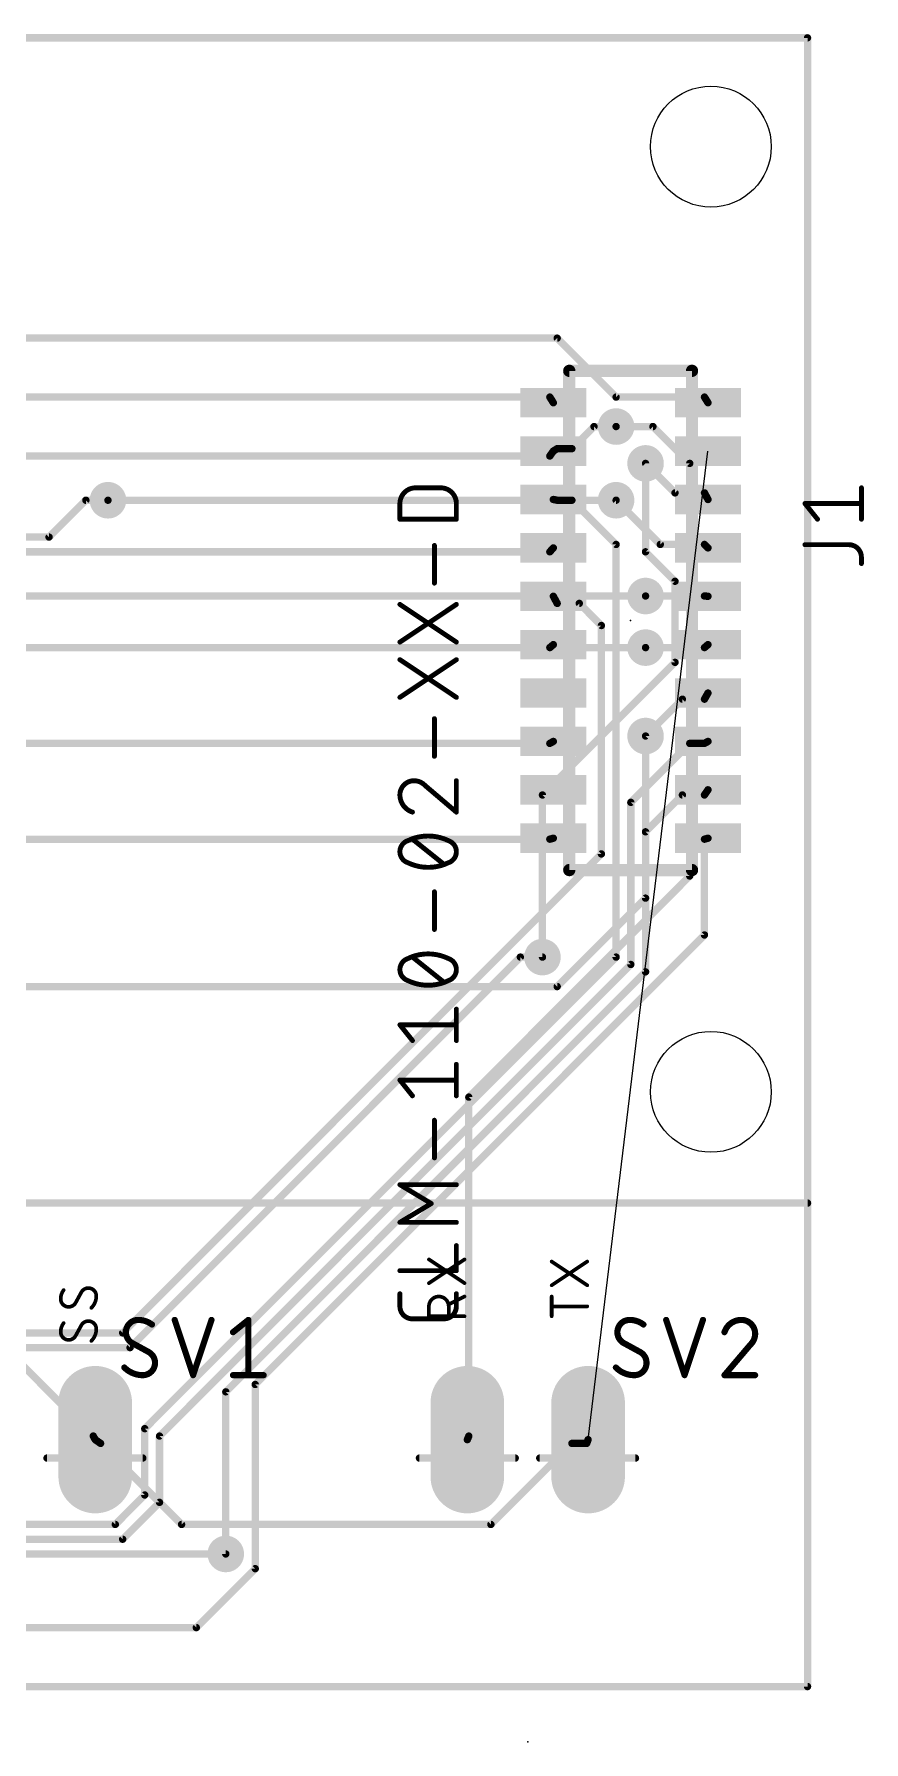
# Model space of a CAD drawing. Extents: x -0.1 to 48.9, y -1.1 to 34.2.
# Drawn here: x 31.7 to 48.87, y -1.14 to 34.18 of the extents above; entities that cross this region are included whole.
import ezdxf

# ---------------------------------------------------------------- set-up
doc = ezdxf.new("R2010")
doc.units = 0
for name, color, linetype in [('1', 22, 'CONTINUOUS'), ('16', 175, 'CONTINUOUS'), ('17', 82, 'CONTINUOUS'), ('18', 82, 'CONTINUOUS'), ('19', 53, 'CONTINUOUS'), ('20', 30, 'CONTINUOUS'), ('23', 7, 'CONTINUOUS'), ('25', 253, 'CONTINUOUS'), ('27', 253, 'CONTINUOUS'), ('51', 253, 'CONTINUOUS')]:
    doc.layers.add(name, color=color, linetype=linetype)

# ---------------------------------------------------------------- blocks, each defined once
blk = doc.blocks.new('RECT')
blk.add_solid([(-0.5, -0.5), (0.5, -0.5), (-0.5, 0.5), (0.5, 0.5)])
blk = doc.blocks.new('LONGP100')
at = {"const_width": 1}
blk.add_lwpolyline([(-0.5, 0), (0.5, 0)], dxfattribs=at)
at = {"const_width": 0.5}
for points in [[(-0.5, 0.25, 1), (-0.5, -0.25)], [(0.5, -0.25, 1), (0.5, 0.25)]]:
    blk.add_lwpolyline(points, format="xyb", dxfattribs=at)
blk = doc.blocks.new('ROUNDV')
at = {"const_width": 0.5}
blk.add_lwpolyline([(0, -0.25, 1), (0, 0.25, 1), (0, -0.25)], format="xyb", dxfattribs=at)

msp = doc.modelspace()

# ---------------------------------------------------------------- linework, layer by layer
at = {"layer": '1', "const_width": 0.1524}
for points in [[(5.6388, 27.8892), (42.5196, 27.8892)], [(42.5196, 27.8892), (43.7388, 26.67)], [(4.2672, 26.67), (42.3672, 26.67)], [(42.3672, 26.67), (42.4398, 26.5534)], [(43.7388, 26.67), (45.5676, 26.67)], [(45.5676, 26.67), (45.6402, 26.5534)], [(42.8244, 25.6032), (43.2816, 26.0604)], [(43.2816, 26.0604), (43.7388, 26.0604)], [(6.858, 25.4508), (42.3672, 25.4508)], [(42.3672, 25.4508), (42.4398, 25.5526)], [(42.5196, 25.6032), (42.4398, 25.5526)], [(42.5196, 25.6032), (42.8244, 25.6032)], [(44.3484, 25.2984), (44.958, 24.6888)], [(44.958, 24.6888), (45.5676, 24.6888)], [(45.5676, 24.6888), (45.6402, 24.5519)], [(32.004, 23.7744), (32.766, 24.5364)], [(32.766, 24.5364), (33.2232, 24.5364)], [(42.5196, 24.5364), (42.4398, 24.5519)], [(42.8244, 24.5364), (42.5196, 24.5364)], [(43.7388, 23.622), (42.8244, 24.5364)], [(43.7388, 24.5364), (44.6532, 23.622)], [(7.7724, 23.7744), (32.004, 23.7744)], [(43.7388, 15.0876), (43.7388, 23.622)], [(44.6532, 23.622), (45.5676, 23.622)], [(45.5676, 23.622), (45.6402, 23.5511)], [(7.9248, 23.4696), (42.3672, 23.4696)], [(42.3672, 23.4696), (42.4398, 23.5511)], [(42.5196, 22.4028), (42.4398, 22.5504)], [(44.3484, 22.5552), (45.5676, 22.5552)], [(45.5676, 22.5552), (45.6402, 22.5504)], [(42.9768, 22.4028), (42.5196, 22.4028)], [(43.434, 21.9456), (42.9768, 22.4028)], [(43.434, 17.2212), (43.434, 21.9456)], [(26.3652, 21.4884), (42.3672, 21.4884)], [(42.3672, 21.4884), (42.4398, 21.5496)], [(44.3484, 21.4884), (45.5676, 21.4884)], [(45.5676, 21.4884), (45.6402, 21.5496)], [(44.3484, 19.6596), (45.1104, 20.4216)], [(45.1104, 20.4216), (45.5676, 20.4216)], [(45.5676, 20.4216), (45.6402, 20.5489)], [(26.2128, 19.5072), (42.3672, 19.5072)], [(42.3672, 19.5072), (42.4398, 19.5481)], [(44.0436, 18.288), (45.2628, 19.5072)], [(45.2628, 19.5072), (45.5676, 19.5072)], [(45.5676, 19.5072), (45.6402, 19.5481)], [(44.3484, 17.6784), (45.1104, 18.4404)], [(45.1104, 18.4404), (45.5676, 18.4404)], [(45.5676, 18.4404), (45.6402, 18.5474)], [(44.0436, 14.9352), (44.0436, 18.288)], [(44.3484, 14.7828), (44.3484, 17.6784)], [(24.6888, 17.526), (42.3672, 17.526)], [(42.3672, 17.526), (42.4398, 17.5466)], [(45.5676, 17.526), (45.6402, 17.5466)], [(45.5676, 15.5448), (45.5676, 17.526)], [(33.528, 7.3152), (43.434, 17.2212)], [(36.2712, 6.2484), (45.5676, 15.5448)], [(33.6804, 7.0104), (41.7576, 15.0876)], [(33.9852, 5.334), (43.7388, 15.0876)], [(34.29, 5.1816), (44.0436, 14.9352)], [(35.6616, 6.096), (44.3484, 14.7828)], [(41.7576, 15.0876), (42.2148, 15.0876)], [(19.9644, 7.3152), (33.528, 7.3152)], [(29.8704, 7.0104), (33.6804, 7.0104)], [(35.6616, 2.7432), (35.6616, 6.096)], [(36.2712, 2.4384), (36.2712, 6.2484)], [(33.9852, 3.9624), (33.9852, 5.334)], [(34.29, 3.81), (34.29, 5.1816)], [(33.3756, 3.3528), (33.9852, 3.9624)], [(33.528, 3.048), (34.29, 3.81)], [(27.2796, 3.3528), (33.3756, 3.3528)], [(12.6492, 3.048), (33.528, 3.048)], [(35.052, 1.2192), (36.2712, 2.4384)], [(9.4488, 1.2192), (35.052, 1.2192)]]:
    msp.add_lwpolyline(points, dxfattribs=at)
at = {"layer": '1', "const_width": 0.0762}
for points in [[(42.5465, 27.9161, 1), (42.4927, 27.8623)], [(42.5196, 27.8511, 1), (42.5196, 27.9273)], [(42.3995, 26.6901, 1), (42.3349, 26.6499)], [(42.3672, 26.6319, 1), (42.3672, 26.7081)], [(42.4075, 26.5333, 1), (42.4721, 26.5735)], [(43.7388, 26.7081, 1), (43.7388, 26.6319)], [(43.7119, 26.6431, 1), (43.7657, 26.6969)], [(45.5999, 26.6901, 1), (45.5353, 26.6499)], [(45.5676, 26.6319, 1), (45.5676, 26.7081)], [(45.6079, 26.5333, 1), (45.6725, 26.5735)], [(43.2816, 26.0985, 1), (43.2816, 26.0223)], [(43.3085, 26.0335, 1), (43.2547, 26.0873)], [(43.7388, 26.0223, 1), (43.7388, 26.0985)], [(42.3362, 25.4729, 1), (42.3982, 25.4287)], [(42.3672, 25.4127, 1), (42.3672, 25.4889)], [(42.4194, 25.5848, 1), (42.4602, 25.5204)], [(42.4708, 25.5305, 1), (42.4088, 25.5747)], [(42.5196, 25.6413, 1), (42.5196, 25.5651)], [(42.54, 25.571, 1), (42.4992, 25.6354)], [(42.7975, 25.6301, 1), (42.8513, 25.5763)], [(42.8244, 25.5651, 1), (42.8244, 25.6413)], [(44.3753, 25.3253, 1), (44.3215, 25.2715)], [(44.958, 24.7269, 1), (44.958, 24.6507)], [(44.9311, 24.6619, 1), (44.9849, 24.7157)], [(45.6013, 24.7067, 1), (45.5339, 24.6709)], [(45.5676, 24.6507, 1), (45.5676, 24.7269)], [(32.766, 24.5745, 1), (32.766, 24.4983)], [(32.7929, 24.5095, 1), (32.7391, 24.5633)], [(33.2232, 24.4983, 1), (33.2232, 24.5745)], [(42.4471, 24.5893, 1), (42.4325, 24.5145)], [(42.5196, 24.5745, 1), (42.5196, 24.4983)], [(42.5123, 24.499, 1), (42.5269, 24.5738)], [(42.8513, 24.5633, 1), (42.7975, 24.5095)], [(42.8244, 24.4983, 1), (42.8244, 24.5745)], [(43.7657, 24.5633, 1), (43.7119, 24.5095)], [(45.6065, 24.534, 1), (45.6739, 24.5698)], [(31.9771, 23.8013, 1), (32.0309, 23.7475)], [(32.004, 23.7363, 1), (32.004, 23.8125)], [(43.7769, 23.622, 1), (43.7007, 23.622)], [(43.7119, 23.5951, 1), (43.7657, 23.6489)], [(44.6532, 23.6601, 1), (44.6532, 23.5839)], [(44.6263, 23.5951, 1), (44.6801, 23.6489)], [(45.5942, 23.6493, 1), (45.541, 23.5947)], [(45.5676, 23.5839, 1), (45.5676, 23.6601)], [(42.3388, 23.4949, 1), (42.3956, 23.4443)], [(42.3672, 23.4315, 1), (42.3672, 23.5077)], [(42.4682, 23.5258, 1), (42.4114, 23.5764)], [(45.6136, 23.5238, 1), (45.6668, 23.5784)], [(42.4733, 22.5685, 1), (42.4063, 22.5323)], [(44.3484, 22.5933, 1), (44.3484, 22.5171)], [(45.5701, 22.5932, 1), (45.5651, 22.5172)], [(45.5676, 22.5171, 1), (45.5676, 22.5933)], [(45.6377, 22.5124, 1), (45.6427, 22.5884)], [(42.5196, 22.4409, 1), (42.5196, 22.3647)], [(42.4861, 22.3847, 1), (42.5531, 22.4209)], [(43.0037, 22.4297, 1), (42.9499, 22.3759)], [(42.9768, 22.3647, 1), (42.9768, 22.4409)], [(43.4721, 21.9456, 1), (43.3959, 21.9456)], [(43.4071, 21.9187, 1), (43.4609, 21.9725)], [(42.3426, 21.5175, 1), (42.3918, 21.4593)], [(42.3672, 21.4503, 1), (42.3672, 21.5265)], [(42.4644, 21.5205, 1), (42.4152, 21.5787)], [(44.3484, 21.5265, 1), (44.3484, 21.4503)], [(45.543, 21.5175, 1), (45.5922, 21.4593)], [(45.5676, 21.4503, 1), (45.5676, 21.5265)], [(45.6648, 21.5205, 1), (45.6156, 21.5787)], [(45.1104, 20.4597, 1), (45.1104, 20.3835)], [(45.1373, 20.3947, 1), (45.0835, 20.4485)], [(45.5676, 20.3835, 1), (45.5676, 20.4597)], [(45.6733, 20.53, 1), (45.6071, 20.5678)], [(45.5345, 20.4405, 1), (45.6007, 20.4027)], [(42.3485, 19.5404, 1), (42.3859, 19.474)], [(42.3672, 19.4691, 1), (42.3672, 19.5453)], [(42.4585, 19.5149, 1), (42.4211, 19.5813)], [(44.3215, 19.6865, 1), (44.3753, 19.6327)], [(45.2628, 19.5453, 1), (45.2628, 19.4691)], [(45.2897, 19.4803, 1), (45.2359, 19.5341)], [(45.5489, 19.5404, 1), (45.5863, 19.474)], [(45.5676, 19.4691, 1), (45.5676, 19.5453)], [(45.6589, 19.5149, 1), (45.6215, 19.5813)], [(45.1104, 18.4785, 1), (45.1104, 18.4023)], [(45.1373, 18.4135, 1), (45.0835, 18.4673)], [(45.5361, 18.4618, 1), (45.5991, 18.419)], [(45.5676, 18.4023, 1), (45.5676, 18.4785)], [(45.6717, 18.526, 1), (45.6087, 18.5688)], [(44.0817, 18.288, 1), (44.0055, 18.288)], [(44.0167, 18.3149, 1), (44.0705, 18.2611)], [(44.3865, 17.6784, 1), (44.3103, 17.6784)], [(44.3215, 17.7053, 1), (44.3753, 17.6515)], [(42.3568, 17.5627, 1), (42.3776, 17.4893)], [(42.3672, 17.4879, 1), (42.3672, 17.5641)], [(42.4502, 17.5099, 1), (42.4294, 17.5833)], [(45.6057, 17.526, 1), (45.5295, 17.526)], [(45.5572, 17.5627, 1), (45.578, 17.4893)], [(45.6506, 17.5099, 1), (45.6298, 17.5833)], [(43.3959, 17.2212, 1), (43.4721, 17.2212)], [(43.4609, 17.1943, 1), (43.4071, 17.2481)], [(45.5295, 15.5448, 1), (45.6057, 15.5448)], [(45.5945, 15.5179, 1), (45.5407, 15.5717)], [(41.7576, 15.1257, 1), (41.7576, 15.0495)], [(41.7845, 15.0607, 1), (41.7307, 15.1145)], [(42.2148, 15.0495, 1), (42.2148, 15.1257)], [(43.7007, 15.0876, 1), (43.7769, 15.0876)], [(43.7657, 15.0607, 1), (43.7119, 15.1145)], [(44.0055, 14.9352, 1), (44.0817, 14.9352)], [(44.0705, 14.9083, 1), (44.0167, 14.9621)], [(44.3753, 14.7559, 1), (44.3215, 14.8097)], [(44.3103, 14.7828, 1), (44.3865, 14.7828)], [(33.5011, 7.3421, 1), (33.5549, 7.2883)], [(33.528, 7.2771, 1), (33.528, 7.3533)], [(33.6535, 7.0373, 1), (33.7073, 6.9835)], [(33.6804, 6.9723, 1), (33.6804, 7.0485)], [(35.6997, 6.096, 1), (35.6235, 6.096)], [(35.6347, 6.1229, 1), (35.6885, 6.0691)], [(36.3093, 6.2484, 1), (36.2331, 6.2484)], [(36.2443, 6.2753, 1), (36.2981, 6.2215)], [(34.0233, 5.334, 1), (33.9471, 5.334)], [(33.9583, 5.3609, 1), (34.0121, 5.3071)], [(34.3281, 5.1816, 1), (34.2519, 5.1816)], [(34.2631, 5.2085, 1), (34.3169, 5.1547)], [(33.9471, 3.9624, 1), (34.0233, 3.9624)], [(34.0121, 3.9355, 1), (33.9583, 3.9893)], [(34.3169, 3.7831, 1), (34.2631, 3.8369)], [(34.2519, 3.81, 1), (34.3281, 3.81)], [(33.3487, 3.3797, 1), (33.4025, 3.3259)], [(33.3756, 3.3147, 1), (33.3756, 3.3909)], [(33.5011, 3.0749, 1), (33.5549, 3.0211)], [(33.528, 3.0099, 1), (33.528, 3.0861)], [(35.6235, 2.7432, 1), (35.6997, 2.7432)], [(36.2331, 2.4384, 1), (36.3093, 2.4384)], [(36.2981, 2.4115, 1), (36.2443, 2.4653)], [(35.0251, 1.2461, 1), (35.0789, 1.1923)], [(35.052, 1.1811, 1), (35.052, 1.2573)]]:
    msp.add_lwpolyline(points, format="xyb", dxfattribs=at)
at = {"layer": '16', "const_width": 0.1524}
for points in [[(43.7388, 26.0604), (44.5008, 26.0604)], [(44.5008, 26.0604), (45.2628, 25.2984)], [(32.9184, 5.1816), (12.8016, 25.2984)], [(44.3484, 23.4696), (44.3484, 25.2984)], [(45.2628, 25.2984), (45.2628, 16.764)], [(33.2232, 24.5364), (43.7388, 24.5364)], [(44.958, 22.86), (44.3484, 23.4696)], [(16.002, 22.5552), (44.3484, 22.5552)], [(44.958, 21.1836), (44.958, 22.86)], [(27.2796, 21.4884), (44.3484, 21.4884)], [(42.2148, 18.4404), (44.958, 21.1836)], [(44.3484, 16.3068), (44.3484, 19.6596)], [(42.2148, 15.0876), (42.2148, 18.4404)], [(45.2628, 16.764), (40.6908, 12.192)], [(42.5196, 14.478), (44.3484, 16.3068)], [(24.6888, 14.478), (42.5196, 14.478)], [(40.6908, 12.192), (40.6908, 5.1816)], [(32.9184, 5.1816), (32.96, 5.107)], [(33.0708, 5.0292), (32.96, 5.107)], [(33.0708, 5.0292), (34.7472, 3.3528)], [(40.6908, 5.1816), (40.66, 5.107)], [(41.148, 3.3528), (42.8244, 5.0292)], [(42.8244, 5.0292), (43.1292, 5.0292)], [(43.1292, 5.0292), (43.16, 5.107)], [(34.7472, 3.3528), (41.148, 3.3528)], [(10.5156, 2.7432), (35.6616, 2.7432)]]:
    msp.add_lwpolyline(points, dxfattribs=at)
at = {"layer": '16', "const_width": 0.0762}
for points in [[(43.7388, 26.0985, 1), (43.7388, 26.0223)], [(44.5277, 26.0873, 1), (44.4739, 26.0335)], [(44.5008, 26.0223, 1), (44.5008, 26.0985)], [(44.3865, 25.2984, 1), (44.3103, 25.2984)], [(45.3009, 25.2984, 1), (45.2247, 25.2984)], [(45.2359, 25.2715, 1), (45.2897, 25.3253)], [(33.2232, 24.5745, 1), (33.2232, 24.4983)], [(43.7388, 24.4983, 1), (43.7388, 24.5745)], [(44.3103, 23.4696, 1), (44.3865, 23.4696)], [(44.3753, 23.4965, 1), (44.3215, 23.4427)], [(44.3484, 22.5171, 1), (44.3484, 22.5933)], [(44.9961, 22.86, 1), (44.9199, 22.86)], [(44.9311, 22.8331, 1), (44.9849, 22.8869)], [(44.3484, 21.4503, 1), (44.3484, 21.5265)], [(44.9199, 21.1836, 1), (44.9961, 21.1836)], [(44.9849, 21.1567, 1), (44.9311, 21.2105)], [(44.3865, 19.6596, 1), (44.3103, 19.6596)], [(42.2529, 18.4404, 1), (42.1767, 18.4404)], [(42.1879, 18.4673, 1), (42.2417, 18.4135)], [(45.2247, 16.764, 1), (45.3009, 16.764)], [(45.2897, 16.7371, 1), (45.2359, 16.7909)], [(44.3103, 16.3068, 1), (44.3865, 16.3068)], [(44.3753, 16.2799, 1), (44.3215, 16.3337)], [(42.1767, 15.0876, 1), (42.2529, 15.0876)], [(42.4927, 14.5049, 1), (42.5465, 14.4511)], [(42.5196, 14.4399, 1), (42.5196, 14.5161)], [(40.7289, 12.192, 1), (40.6527, 12.192)], [(40.6639, 12.2189, 1), (40.7177, 12.1651)], [(32.9517, 5.2002, 1), (32.8851, 5.163)], [(32.8915, 5.1547, 1), (32.9453, 5.2085)], [(32.9819, 5.1382, 1), (32.9381, 5.0758)], [(32.9267, 5.0884, 1), (32.9933, 5.1256)], [(33.0977, 5.0561, 1), (33.0439, 5.0023)], [(33.0489, 4.998, 1), (33.0927, 5.0604)], [(40.6248, 5.1215, 1), (40.6952, 5.0925)], [(40.6527, 5.1816, 1), (40.7289, 5.1816)], [(40.726, 5.1671, 1), (40.6556, 5.1961)], [(42.8244, 5.0673, 1), (42.8244, 4.9911)], [(42.8513, 5.0023, 1), (42.7975, 5.0561)], [(43.0938, 5.0432, 1), (43.1646, 5.0152)], [(43.1954, 5.093, 1), (43.1246, 5.121)], [(43.1292, 4.9911, 1), (43.1292, 5.0673)], [(34.7472, 3.3909, 1), (34.7472, 3.3147)], [(34.7203, 3.3259, 1), (34.7741, 3.3797)], [(41.1211, 3.3797, 1), (41.1749, 3.3259)], [(41.148, 3.3147, 1), (41.148, 3.3909)], [(35.6616, 2.7051, 1), (35.6616, 2.7813)]]:
    msp.add_lwpolyline(points, format="xyb", dxfattribs=at)
at = {"layer": '19'}
msp.add_line((43.16, 5.107), (45.6402, 25.5526), dxfattribs=at)
at = {"layer": '20', "const_width": 0.1524}
for points in [[(47.7, 34.1), (0, 34.1)], [(47.7, 0), (47.7, 34.1)], [(0, 0), (47.7, 0)]]:
    msp.add_lwpolyline(points, dxfattribs=at)
at = {"layer": '20', "const_width": 0.0762}
for points in [[(47.7381, 34.1, 1), (47.6619, 34.1)], [(47.7, 34.0619, 1), (47.7, 34.1381)], [(47.6619, 0, 1), (47.7381, 0)], [(47.7, -0.0381, 1), (47.7, 0.0381)]]:
    msp.add_lwpolyline(points, format="xyb", dxfattribs=at)
at = {"layer": '20'}
for centre in [(45.7, 31.85), (45.7, 12.3)]:
    msp.add_circle(centre, 1.25, dxfattribs=at)
at = {"layer": '23'}
for p in [(44.04, 22.05), (41.91, -1.143)]:
    msp.add_point(p, dxfattribs=at)
at = {"layer": '25'}
for points, const_width in [([(47.7, 34.1), (10, 34.1)], 0.1524), ([(48.8152, 24.1441), (48.8152, 24.7932)], 0.1016), ([(47.9064, 24.1441), (47.6468, 24.4686)], 0.1016), ([(47.6468, 24.4686), (48.8152, 24.4686)], 0.1016), ([(47.6468, 23.6167), (48.5556, 23.6167)], 0.1016), ([(48.8152, 23.3571), (48.8152, 23.2273)], 0.1016), ([(10, 10), (47.7, 10)], 0.1524), ([(40.6019, 8.3436), (39.8653, 8.8346)], 0.0762), ([(39.8653, 8.3436), (40.6019, 8.8346)], 0.0762), ([(43.1419, 8.2999), (42.4053, 8.791)], 0.0762), ([(42.4053, 8.2999), (43.1419, 8.791)], 0.0762), ([(32.675, 8.1602), (32.5522, 7.9352)], 0.0762), ([(39.8653, 7.6581), (39.8653, 7.8627)], 0.0762), ([(40.6019, 8.0673), (40.2745, 7.9036)], 0.0762), ([(40.2745, 7.8627), (40.2745, 7.6581)], 0.0762), ([(42.4053, 7.6581), (42.4053, 8.0673)], 0.0762), ([(43.1419, 7.8627), (42.4053, 7.8627)], 0.0762), ([(32.675, 7.4775), (32.5522, 7.2524)], 0.0762), ([(34.604, 7.5835), (34.985, 6.4405)], 0.127), ([(34.985, 6.4405), (35.366, 7.5835)], 0.127), ([(35.8105, 7.3295), (36.128, 7.5835)], 0.127), ([(36.128, 7.5835), (36.128, 6.4405)], 0.127), ([(40.6019, 7.6581), (39.8653, 7.6581)], 0.0762), ([(44.7748, 7.5835), (45.1558, 6.4405)], 0.127), ([(45.1558, 6.4405), (45.5368, 7.5835)], 0.127), ([(34.0706, 6.9168), (33.7214, 7.1073)], 0.127), ([(44.2414, 6.9168), (43.8922, 7.1073)], 0.127), ([(46.5211, 7.0755), (45.9813, 6.4405)], 0.127), ([(35.8105, 6.4405), (36.4455, 6.4405)], 0.127), ([(45.9813, 6.4405), (46.6163, 6.4405)], 0.127)]:
    msp.add_lwpolyline(points, dxfattribs=dict(at, const_width=const_width))
for points, const_width in [([(47.7, 34.0619, 1), (47.7, 34.1381)], 0.0762), ([(48.8406, 24.7932, 1), (48.7898, 24.7932)], 0.0508), ([(47.6666, 24.4845, 1), (47.627, 24.4528)], 0.0508), ([(47.6468, 24.494, 1), (47.6468, 24.4432)], 0.0508), ([(48.8152, 24.4432, 1), (48.8152, 24.494)], 0.0508), ([(47.8866, 24.1282, 1), (47.9263, 24.16)], 0.0508), ([(48.7898, 24.1441, 1), (48.8406, 24.1441)], 0.0508), ([(47.6468, 23.6422, 1), (47.6468, 23.5913)], 0.0508), ([(48.5556, 23.6422, 1), (48.5556, 23.5913)], 0.0508), ([(48.8152, 23.3571, 0.4142), (48.5556, 23.6167)], 0.1016), ([(48.5556, 23.5913, 1), (48.5556, 23.6422)], 0.0508), ([(48.8406, 23.3571, 1), (48.7898, 23.3571)], 0.0508), ([(48.7898, 23.3571, 1), (48.8406, 23.3571)], 0.0508), ([(48.7898, 23.2273, 1), (48.8406, 23.2273)], 0.0508), ([(47.7, 9.9619, 1), (47.7, 10.0381)], 0.0762), ([(39.8759, 8.8505, 1), (39.8547, 8.8188)], 0.0381), ([(40.6125, 8.8188, 1), (40.5913, 8.8505)], 0.0381), ([(42.4159, 8.8068, 1), (42.3947, 8.7751)], 0.0381), ([(43.1525, 8.7751, 1), (43.1313, 8.8068)], 0.0381), ([(32.3067, 8.2012, 0.1623), (32.2453, 8.017)], 0.0762), ([(32.3219, 8.1897, 1), (32.2914, 8.2126)], 0.0381), ([(32.8182, 8.2421, 0.2656), (32.675, 8.1602)], 0.0762), ([(32.6586, 8.1699, 1), (32.6914, 8.1506)], 0.0381), ([(32.6917, 8.1511, 1), (32.6583, 8.1694)], 0.0381), ([(32.9819, 8.0784, 0.4142), (32.8182, 8.2421)], 0.0762), ([(32.8182, 8.2611, 1), (32.8182, 8.223)], 0.0381), ([(32.8182, 8.223, 1), (32.8182, 8.2611)], 0.0381), ([(39.8547, 8.3594, 1), (39.8759, 8.3277)], 0.0381), ([(40.5913, 8.3277, 1), (40.6125, 8.3594)], 0.0381), ([(42.3947, 8.3158, 1), (42.4159, 8.2841)], 0.0381), ([(43.1313, 8.2841, 1), (43.1525, 8.3158)], 0.0381), ([(32.2453, 8.017, 0.4142), (32.409, 7.8533)], 0.0762), ([(32.2644, 8.017, 1), (32.2263, 8.017)], 0.0381), ([(32.2263, 8.017, 1), (32.2644, 8.017)], 0.0381), ([(32.409, 7.8533, 0.2656), (32.5522, 7.9352)], 0.0762), ([(32.409, 7.8724, 1), (32.409, 7.8343)], 0.0381), ([(32.409, 7.8343, 1), (32.409, 7.8724)], 0.0381), ([(32.5355, 7.9443, 1), (32.5689, 7.926)], 0.0381), ([(32.5686, 7.9255, 1), (32.5358, 7.9448)], 0.0381), ([(32.8796, 7.8329, 0.2), (32.9819, 8.0784)], 0.0762), ([(32.8662, 7.8464, 1), (32.893, 7.8193)], 0.0381), ([(33.001, 8.0784, 1), (32.9629, 8.0784)], 0.0381), ([(32.9629, 8.0784, 1), (33.001, 8.0784)], 0.0381), ([(40.2745, 7.8627, 1), (39.8653, 7.8627)], 0.0762), ([(39.8844, 7.8627, 1), (39.8463, 7.8627)], 0.0381), ([(39.8463, 7.8627, 1), (39.8844, 7.8627)], 0.0381), ([(40.266, 7.9207, 1), (40.283, 7.8866)], 0.0381), ([(40.2936, 7.8627, 1), (40.2555, 7.8627)], 0.0381), ([(40.2555, 7.8627, 1), (40.2936, 7.8627)], 0.0381), ([(40.6104, 8.0503, 1), (40.5934, 8.0844)], 0.0381), ([(42.4244, 8.0673, 1), (42.3863, 8.0673)], 0.0381), ([(42.4053, 7.8818, 1), (42.4053, 7.8437)], 0.0381), ([(43.1419, 7.8437, 1), (43.1419, 7.8818)], 0.0381), ([(32.3067, 7.5184, 0.1623), (32.2453, 7.3342)], 0.0762), ([(32.3219, 7.507, 1), (32.2914, 7.5298)], 0.0381), ([(32.8182, 7.5593, 0.2656), (32.675, 7.4775)], 0.0762), ([(32.6586, 7.4871, 1), (32.6914, 7.4678)], 0.0381), ([(32.6917, 7.4684, 1), (32.6583, 7.4866)], 0.0381), ([(32.8182, 7.5784, 1), (32.8182, 7.5403)], 0.0381), ([(32.9819, 7.3956, 0.4142), (32.8182, 7.5593)], 0.0762), ([(32.8182, 7.5403, 1), (32.8182, 7.5784)], 0.0381), ([(32.8796, 7.1501, 0.2), (32.9819, 7.3956)], 0.0762), ([(33.001, 7.3956, 1), (32.9629, 7.3956)], 0.0381), ([(33.8484, 7.5835, 0.4142), (33.5943, 7.3295)], 0.127), ([(33.8483, 7.6153, 1), (33.8484, 7.5518)], 0.0635), ([(34.1341, 7.4883, 0.1623), (33.8484, 7.5835)], 0.127), ([(33.8484, 7.5518, 1), (33.8484, 7.6153)], 0.0635), ([(34.115, 7.4629, 1), (34.1532, 7.5136)], 0.0635), ([(34.6341, 7.5935, 1), (34.5739, 7.5735)], 0.0635), ([(35.3961, 7.5735, 1), (35.3359, 7.5935)], 0.0635), ([(36.1598, 7.5835, 1), (36.0962, 7.5835)], 0.0635), ([(36.1478, 7.5587, 1), (36.1082, 7.6083)], 0.0635), ([(39.8653, 7.6772, 1), (39.8653, 7.6391)], 0.0381), ([(39.8463, 7.6581, 1), (39.8844, 7.6581)], 0.0381), ([(40.2555, 7.6581, 1), (40.2936, 7.6581)], 0.0381), ([(40.6019, 7.6391, 1), (40.6019, 7.6772)], 0.0381), ([(42.3863, 7.6581, 1), (42.4244, 7.6581)], 0.0381), ([(44.0192, 7.5835, 0.4142), (43.7652, 7.3295)], 0.127), ([(44.0191, 7.6153, 1), (44.0192, 7.5518)], 0.0635), ([(44.3049, 7.4883, 0.1623), (44.0192, 7.5835)], 0.127), ([(44.0192, 7.5518, 1), (44.0192, 7.6153)], 0.0635), ([(44.2858, 7.4629, 1), (44.324, 7.5136)], 0.0635), ([(44.8049, 7.5935, 1), (44.7447, 7.5735)], 0.0635), ([(45.5669, 7.5735, 1), (45.5067, 7.5935)], 0.0635), ([(46.3306, 7.5835, 0.3252), (45.9813, 7.3295)], 0.127), ([(46.3306, 7.6153, 1), (46.3306, 7.5518)], 0.0635), ([(46.6163, 7.2978, 0.4142), (46.3306, 7.5835)], 0.127), ([(46.3305, 7.5518, 1), (46.3306, 7.6153)], 0.0635), ([(32.2453, 7.3342, 0.4142), (32.409, 7.1706)], 0.0762), ([(32.2263, 7.3343, 1), (32.2644, 7.3342)], 0.0381), ([(32.2644, 7.3342, 1), (32.2263, 7.3342)], 0.0381), ([(32.409, 7.1706, 0.2656), (32.5522, 7.2524)], 0.0762), ([(32.409, 7.1896, 1), (32.409, 7.1515)], 0.0381), ([(32.409, 7.1515, 1), (32.409, 7.1896)], 0.0381), ([(32.5355, 7.2615, 1), (32.5689, 7.2433)], 0.0381), ([(32.5686, 7.2427, 1), (32.5358, 7.2621)], 0.0381), ([(32.8662, 7.1636, 1), (32.893, 7.1366)], 0.0381), ([(32.9629, 7.3956, 1), (33.001, 7.3956)], 0.0381), ([(33.5943, 7.3295, 0.2656), (33.7214, 7.1073)], 0.127), ([(33.6261, 7.3295, 1), (33.5626, 7.3295)], 0.0635), ([(33.5626, 7.3295, 1), (33.6261, 7.3295)], 0.0635), ([(33.7366, 7.1351, 1), (33.7061, 7.0794)], 0.0635), ([(33.7052, 7.0799, 1), (33.7375, 7.1346)], 0.0635), ([(35.7907, 7.3543, 1), (35.8303, 7.3047)], 0.0635), ([(43.7652, 7.3295, 0.2656), (43.8922, 7.1073)], 0.127), ([(43.7969, 7.3295, 1), (43.7334, 7.3295)], 0.0635), ([(43.7334, 7.3295, 1), (43.7969, 7.3295)], 0.0635), ([(43.9074, 7.1351, 1), (43.8769, 7.0794)], 0.0635), ([(43.876, 7.0799, 1), (43.9083, 7.1346)], 0.0635), ([(45.9511, 7.3393, 1), (46.0115, 7.3197)], 0.0635), ([(46.5211, 7.0755, 0.2053), (46.6163, 7.2978)], 0.127), ([(46.4992, 7.0985, 1), (46.5429, 7.0525)], 0.0635), ([(46.5452, 7.0549, 1), (46.4969, 7.0961)], 0.0635), ([(46.648, 7.2978, 1), (46.5846, 7.2977)], 0.0635), ([(46.5846, 7.2978, 1), (46.6481, 7.2978)], 0.0635), ([(33.9436, 6.4405, 0.4142), (34.1976, 6.6945)], 0.127), ([(34.1976, 6.6945, 0.2656), (34.0706, 6.9168)], 0.127), ([(34.0867, 6.9441, 1), (34.0545, 6.8894)], 0.0635), ([(34.0554, 6.8889, 1), (34.0858, 6.9446)], 0.0635), ([(34.2294, 6.6945, 1), (34.1658, 6.6945)], 0.0635), ([(34.1658, 6.6945, 1), (34.2294, 6.6945)], 0.0635), ([(44.1144, 6.4405, 0.4142), (44.3684, 6.6945)], 0.127), ([(44.3684, 6.6945, 0.2656), (44.2414, 6.9168)], 0.127), ([(44.2575, 6.9441, 1), (44.2253, 6.8894)], 0.0635), ([(44.2262, 6.8889, 1), (44.2566, 6.9446)], 0.0635), ([(44.4002, 6.6945, 1), (44.3366, 6.6945)], 0.0635), ([(44.3366, 6.6945, 1), (44.4002, 6.6945)], 0.0635), ([(33.5626, 6.5993, 0.2), (33.9436, 6.4405)], 0.127), ([(33.5851, 6.6216, 1), (33.5401, 6.5769)], 0.0635), ([(33.9436, 6.4722, 1), (33.9436, 6.4088)], 0.0635), ([(33.9436, 6.4088, 1), (33.9436, 6.4722)], 0.0635), ([(34.9549, 6.4505, 1), (35.0151, 6.4305)], 0.0635), ([(34.9549, 6.4305, 1), (35.0151, 6.4505)], 0.0635), ([(35.8105, 6.4722, 1), (35.8105, 6.4088)], 0.0635), ([(36.0962, 6.4405, 1), (36.1598, 6.4405)], 0.0635), ([(36.4455, 6.4088, 1), (36.4455, 6.4722)], 0.0635), ([(43.7334, 6.5993, 0.2), (44.1144, 6.4405)], 0.127), ([(43.7559, 6.6216, 1), (43.7109, 6.5769)], 0.0635), ([(44.1144, 6.4722, 1), (44.1144, 6.4088)], 0.0635), ([(44.1144, 6.4088, 1), (44.1144, 6.4722)], 0.0635), ([(45.1257, 6.4505, 1), (45.1859, 6.4305)], 0.0635), ([(45.1257, 6.4305, 1), (45.1859, 6.4505)], 0.0635), ([(45.9813, 6.4722, 1), (45.9813, 6.4088)], 0.0635), ([(45.9571, 6.4611, 1), (46.0055, 6.4199)], 0.0635), ([(46.6163, 6.4088, 1), (46.6163, 6.4722)], 0.0635)]:
    msp.add_lwpolyline(points, format="xyb", dxfattribs=dict(at, const_width=const_width))
at = {"layer": '27'}
for points, const_width in [([(39.5894, 24.7932, 0.4142), (39.2648, 24.4686)], 0.1016), ([(39.5894, 24.8186, 1), (39.5894, 24.7678)], 0.0508), ([(39.5894, 24.7678, 1), (39.5894, 24.8186)], 0.0508), ([(40.4332, 24.4686, 0.4142), (40.1086, 24.7932)], 0.1016), ([(40.1086, 24.8186, 1), (40.1086, 24.7678)], 0.0508), ([(40.1086, 24.7678, 1), (40.1086, 24.8186)], 0.0508), ([(39.2902, 24.4686, 1), (39.2394, 24.4686)], 0.0508), ([(39.2394, 24.4686, 1), (39.2902, 24.4686)], 0.0508), ([(40.4586, 24.4686, 1), (40.4078, 24.4686)], 0.0508), ([(40.4078, 24.4686, 1), (40.4586, 24.4686)], 0.0508), ([(39.2648, 24.1695, 1), (39.2648, 24.1187)], 0.0508), ([(39.2394, 24.1441, 1), (39.2902, 24.1441)], 0.0508), ([(40.4078, 24.1441, 1), (40.4586, 24.1441)], 0.0508), ([(40.4332, 24.1187, 1), (40.4332, 24.1695)], 0.0508), ([(40.0042, 23.6008, 1), (39.9534, 23.6008)], 0.0508), ([(39.9534, 22.8219, 1), (40.0042, 22.8219)], 0.0508), ([(39.2789, 22.4027, 1), (39.2507, 22.3605)], 0.0508), ([(40.4473, 22.3605, 1), (40.4191, 22.4027)], 0.0508), ([(39.2507, 21.6238, 1), (39.2789, 21.5815)], 0.0508), ([(40.4191, 21.5815, 1), (40.4473, 21.6238)], 0.0508), ([(39.2789, 21.2597, 1), (39.2507, 21.2175)], 0.0508), ([(40.4473, 21.2175, 1), (40.4191, 21.2597)], 0.0508), ([(39.2507, 20.4808, 1), (39.2789, 20.4385)], 0.0508), ([(40.4191, 20.4385, 1), (40.4473, 20.4808)], 0.0508), ([(40.0042, 20.0194, 1), (39.9534, 20.0194)], 0.0508), ([(39.9534, 19.2405, 1), (40.0042, 19.2405)], 0.0508), ([(39.5569, 18.7353, 0.4142), (39.2648, 18.4432)], 0.1016), ([(39.7841, 18.6379, 0.2053), (39.5569, 18.7353)], 0.1016), ([(39.5569, 18.7607, 1), (39.5569, 18.7099)], 0.0508), ([(39.5569, 18.7099, 1), (39.5569, 18.7607)], 0.0508), ([(40.4586, 18.7353, 1), (40.4078, 18.7353)], 0.0508), ([(39.2648, 18.4432, 0.3252), (39.5244, 18.0862)], 0.1016), ([(39.2902, 18.4432, 1), (39.2394, 18.4432)], 0.0508), ([(39.2394, 18.4432, 1), (39.2902, 18.4432)], 0.0508), ([(39.8005, 18.6573, 1), (39.7676, 18.6186)], 0.0508), ([(39.7657, 18.6204, 1), (39.8025, 18.6555)], 0.0508), ([(39.5166, 18.062, 1), (39.5323, 18.1104)], 0.0508), ([(40.4078, 18.0862, 1), (40.4586, 18.0862)], 0.0508), ([(40.4167, 18.0668, 1), (40.4497, 18.1055)], 0.0508), ([(39.4271, 17.4949, 0.3205), (39.2648, 17.2677)], 0.1016), ([(39.2902, 17.2677, 1), (39.2394, 17.2678)], 0.0508), ([(39.2648, 17.2677, 0.3205), (39.4271, 17.0406)], 0.1016), ([(39.4159, 17.5178, 1), (39.4382, 17.4721)], 0.0508), ([(39.849, 17.5923, 0.1139), (39.4271, 17.4949)], 0.1016), ([(39.4353, 17.4709, 1), (39.4188, 17.519)], 0.0508), ([(39.5403, 17.5472, 1), (39.5086, 17.5076)], 0.0508), ([(40.2709, 17.4949, 0.1139), (39.849, 17.5923)], 0.1016), ([(39.849, 17.6177, 1), (39.849, 17.5669)], 0.0508), ([(39.849, 17.5669, 1), (39.849, 17.6177)], 0.0508), ([(40.2792, 17.519, 1), (40.2627, 17.4709)], 0.0508), ([(40.4332, 17.2677, 0.3205), (40.2709, 17.4949)], 0.1016), ([(40.2709, 17.0406, 0.3205), (40.4332, 17.2677)], 0.1016), ([(40.2598, 17.4721, 1), (40.2821, 17.5178)], 0.0508), ([(40.4586, 17.2677, 1), (40.4078, 17.2678)], 0.0508), ([(39.2394, 17.2677, 1), (39.2902, 17.2678)], 0.0508), ([(39.4382, 17.0634, 1), (39.4159, 17.0177)], 0.0508), ([(39.4271, 17.0406, 0.1139), (39.849, 16.9432)], 0.1016), ([(39.4188, 17.0165, 1), (39.4353, 17.0646)], 0.0508), ([(39.849, 16.9432, 0.1139), (40.2709, 17.0406)], 0.1016), ([(39.849, 16.9686, 1), (39.849, 16.9178)], 0.0508), ([(39.849, 16.9178, 1), (39.849, 16.9686)], 0.0508), ([(40.1577, 16.9883, 1), (40.1894, 17.0279)], 0.0508), ([(40.2627, 17.0646, 1), (40.2792, 17.0165)], 0.0508), ([(40.2821, 17.0177, 1), (40.2598, 17.0634)], 0.0508), ([(40.4078, 17.2677, 1), (40.4586, 17.2678)], 0.0508), ([(40.0042, 16.438, 1), (39.9534, 16.438)], 0.0508), ([(39.9534, 15.6591, 1), (40.0042, 15.6591)], 0.0508), ([(39.849, 15.1539, 0.1139), (39.4271, 15.0565)], 0.1016), ([(40.2709, 15.0565, 0.1139), (39.849, 15.1539)], 0.1016), ([(39.849, 15.1793, 1), (39.849, 15.1285)], 0.0508), ([(39.849, 15.1285, 1), (39.849, 15.1793)], 0.0508), ([(39.4271, 15.0565, 0.3205), (39.2648, 14.8294)], 0.1016), ([(39.2648, 14.8294, 0.3205), (39.4271, 14.6022)], 0.1016), ([(39.2902, 14.8294, 1), (39.2394, 14.8294)], 0.0508), ([(39.2394, 14.8294, 1), (39.2902, 14.8294)], 0.0508), ([(39.4159, 15.0794, 1), (39.4382, 15.0337)], 0.0508), ([(39.4353, 15.0325, 1), (39.4188, 15.0806)], 0.0508), ([(39.5403, 15.1088, 1), (39.5086, 15.0692)], 0.0508), ([(40.2792, 15.0806, 1), (40.2627, 15.0325)], 0.0508), ([(40.4332, 14.8294, 0.3205), (40.2709, 15.0565)], 0.1016), ([(40.2709, 14.6022, 0.3205), (40.4332, 14.8294)], 0.1016), ([(40.2598, 15.0337, 1), (40.2821, 15.0794)], 0.0508), ([(40.4586, 14.8294, 1), (40.4078, 14.8294)], 0.0508), ([(40.4078, 14.8294, 1), (40.4586, 14.8294)], 0.0508), ([(39.4382, 14.625, 1), (39.4159, 14.5793)], 0.0508), ([(39.4271, 14.6022, 0.1139), (39.849, 14.5048)], 0.1016), ([(39.4188, 14.5781, 1), (39.4353, 14.6262)], 0.0508), ([(39.849, 14.5048, 0.1139), (40.2709, 14.6022)], 0.1016), ([(39.849, 14.5302, 1), (39.849, 14.4794)], 0.0508), ([(39.849, 14.4794, 1), (39.849, 14.5302)], 0.0508), ([(40.1577, 14.5499, 1), (40.1894, 14.5895)], 0.0508), ([(40.2627, 14.6262, 1), (40.2792, 14.5781)], 0.0508), ([(40.2821, 14.5793, 1), (40.2598, 14.625)], 0.0508), ([(40.4586, 14.0109, 1), (40.4078, 14.0109)], 0.0508), ([(39.2648, 13.7118, 1), (39.2648, 13.661)], 0.0508), ([(39.2846, 13.7022, 1), (39.245, 13.6705)], 0.0508), ([(40.4332, 13.661, 1), (40.4332, 13.7118)], 0.0508), ([(39.5046, 13.3459, 1), (39.5443, 13.3777)], 0.0508), ([(40.4078, 13.3618, 1), (40.4586, 13.3618)], 0.0508), ([(40.4586, 12.8679, 1), (40.4078, 12.8679)], 0.0508), ([(39.2648, 12.5688, 1), (39.2648, 12.518)], 0.0508), ([(39.2846, 12.5592, 1), (39.245, 12.5275)], 0.0508), ([(40.4332, 12.518, 1), (40.4332, 12.5688)], 0.0508), ([(39.5046, 12.2029, 1), (39.5443, 12.2347)], 0.0508), ([(40.4078, 12.2188, 1), (40.4586, 12.2188)], 0.0508), ([(40.0042, 11.7136, 1), (39.9534, 11.7136)], 0.0508), ([(39.9534, 10.9347, 1), (40.0042, 10.9347)], 0.0508), ([(39.2779, 10.4019, 1), (39.2517, 10.3583)], 0.0508), ([(39.2648, 10.4055, 1), (39.2648, 10.3547)], 0.0508), ([(40.4332, 10.3547, 1), (40.4332, 10.4055)], 0.0508), ([(39.927, 9.9689, 1), (39.9008, 10.0124)], 0.0508), ([(39.9008, 9.9689, 1), (39.927, 10.0124)], 0.0508), ([(39.2648, 9.6266, 1), (39.2648, 9.5758)], 0.0508), ([(39.2517, 9.623, 1), (39.2779, 9.5794)], 0.0508), ([(40.4332, 9.5758, 1), (40.4332, 9.6266)], 0.0508), ([(40.4586, 9.1209, 1), (40.4078, 9.1209)], 0.0508), ([(39.2648, 8.627, 1), (39.2648, 8.5762)], 0.0508), ([(40.4078, 8.6016, 1), (40.4586, 8.6016)], 0.0508), ([(40.4332, 8.5762, 1), (40.4332, 8.627)], 0.0508), ([(39.2902, 8.1247, 1), (39.2394, 8.1247)], 0.0508), ([(40.4586, 8.1247, 1), (40.4078, 8.1247)], 0.0508), ([(39.2648, 7.865, 0.4142), (39.5244, 7.6054)], 0.1016), ([(39.2902, 7.865, 1), (39.2394, 7.865)], 0.0508), ([(39.2394, 7.865, 1), (39.2902, 7.865)], 0.0508), ([(40.1736, 7.6054, 0.4142), (40.4332, 7.865)], 0.1016), ([(40.4586, 7.865, 1), (40.4078, 7.865)], 0.0508), ([(40.4078, 7.865, 1), (40.4586, 7.865)], 0.0508), ([(39.5244, 7.6308, 1), (39.5244, 7.58)], 0.0508), ([(39.5244, 7.58, 1), (39.5244, 7.6308)], 0.0508), ([(40.1736, 7.6308, 1), (40.1736, 7.58)], 0.0508), ([(40.1736, 7.58, 1), (40.1736, 7.6308)], 0.0508)]:
    msp.add_lwpolyline(points, format="xyb", dxfattribs=dict(at, const_width=const_width))
at = {"layer": '27', "const_width": 0.1016}
for points in [[(39.5894, 24.7932), (40.1086, 24.7932)], [(39.2648, 24.1441), (39.2648, 24.4686)], [(40.4332, 24.4686), (40.4332, 24.1441)], [(40.4332, 24.1441), (39.2648, 24.1441)], [(39.9788, 22.8219), (39.9788, 23.6008)], [(40.4332, 21.6027), (39.2648, 22.3816)], [(39.2648, 21.6027), (40.4332, 22.3816)], [(40.4332, 20.4597), (39.2648, 21.2386)], [(39.2648, 20.4597), (40.4332, 21.2386)], [(39.9788, 19.2405), (39.9788, 20.0194)], [(40.4332, 18.0862), (40.4332, 18.7353)], [(39.7841, 18.6379), (40.4332, 18.0862)], [(40.1736, 17.0081), (39.5244, 17.5274)], [(39.9788, 15.6591), (39.9788, 16.438)], [(40.1736, 14.5697), (39.5244, 15.089)], [(40.4332, 13.3618), (40.4332, 14.0109)], [(39.5244, 13.3618), (39.2648, 13.6864)], [(39.2648, 13.6864), (40.4332, 13.6864)], [(40.4332, 12.2188), (40.4332, 12.8679)], [(39.5244, 12.2188), (39.2648, 12.5434)], [(39.2648, 12.5434), (40.4332, 12.5434)], [(39.9788, 10.9347), (39.9788, 11.7136)], [(39.9139, 9.9907), (39.2648, 10.3801)], [(39.2648, 10.3801), (40.4332, 10.3801)], [(39.2648, 9.6012), (39.9139, 9.9907)], [(40.4332, 9.6012), (39.2648, 9.6012)], [(40.4332, 8.6016), (40.4332, 9.1209)], [(39.2648, 8.6016), (40.4332, 8.6016)], [(39.2648, 7.865), (39.2648, 8.1247)], [(40.4332, 8.1247), (40.4332, 7.865)], [(40.1736, 7.6054), (39.5244, 7.6054)]]:
    msp.add_lwpolyline(points, dxfattribs=at)
at = {"layer": '51'}
for points, const_width in [([(42.77, 16.8874), (42.77, 27.2126)], 0.254), ([(42.77, 27.2126), (45.31, 27.2126)], 0.254), ([(45.31, 27.2126), (45.31, 16.8874)], 0.254), ([(45.31, 16.8874), (42.77, 16.8874)], 0.254), ([(33.944, 4.726), (31.962, 4.726)], 0.1524), ([(41.651, 4.726), (39.669, 4.726)], 0.1524), ([(44.14, 4.726), (42.159, 4.726)], 0.1524)]:
    msp.add_lwpolyline(points, dxfattribs=dict(at, const_width=const_width))
for points, const_width in [([(42.8335, 27.2126, 1), (42.7065, 27.2126)], 0.127), ([(42.77, 27.2761, 1), (42.77, 27.1491)], 0.127), ([(45.3735, 27.2126, 1), (45.2465, 27.2126)], 0.127), ([(45.31, 27.1491, 1), (45.31, 27.2761)], 0.127), ([(42.77, 16.9509, 1), (42.77, 16.8239)], 0.127), ([(45.31, 16.8239, 1), (45.31, 16.9509)], 0.127), ([(42.7065, 16.8874, 1), (42.8335, 16.8874)], 0.127), ([(45.2465, 16.8874, 1), (45.3735, 16.8874)], 0.127), ([(31.962, 4.7641, 1), (31.962, 4.6879)], 0.0762), ([(33.944, 4.6879, 1), (33.944, 4.7641)], 0.0762), ([(39.669, 4.7641, 1), (39.669, 4.6879)], 0.0762), ([(41.651, 4.6879, 1), (41.651, 4.7641)], 0.0762), ([(42.159, 4.7641, 1), (42.159, 4.6879)], 0.0762), ([(44.14, 4.6879, 1), (44.14, 4.7641)], 0.0762)]:
    msp.add_lwpolyline(points, format="xyb", dxfattribs=dict(at, const_width=const_width))

# ---------------------------------------------------------------- block references
at = {"layer": '1', "xscale": 0.6096, "yscale": 1.3716, "rotation": 270}
for p in [(42.4398, 26.5534), (45.6402, 26.5534), (42.4398, 25.5526), (45.6402, 25.5526), (42.4398, 24.5519), (45.6402, 24.5519), (42.4398, 23.5511), (45.6402, 23.5511), (42.4398, 22.5504), (45.6402, 22.5504), (42.4398, 21.5496), (45.6402, 21.5496), (42.4398, 20.5489), (45.6402, 20.5489), (42.4398, 19.5481), (45.6402, 19.5481), (42.4398, 18.5474), (45.6402, 18.5474), (42.4398, 17.5466), (45.6402, 17.5466)]:
    msp.add_blockref('RECT', p, dxfattribs=at)
at = {"layer": '17', "xscale": 1.524, "yscale": 1.524, "rotation": 270}
for p in [(32.96, 5.107), (32.96, 5.107), (40.66, 5.107), (40.66, 5.107), (43.16, 5.107), (43.16, 5.107)]:
    msp.add_blockref('LONGP100', p, dxfattribs=at)
at = {"layer": '18', "xscale": 0.7564, "yscale": 0.7564}
for p in [(43.7388, 26.0604), (43.7388, 26.0604), (44.3484, 25.2984), (44.3484, 25.2984), (33.2232, 24.5364), (33.2232, 24.5364), (43.7388, 24.5364), (43.7388, 24.5364), (44.3484, 22.5552), (44.3484, 22.5552), (44.3484, 21.4884), (44.3484, 21.4884), (44.3484, 19.6596), (44.3484, 19.6596), (42.2148, 15.0876), (42.2148, 15.0876), (35.6616, 2.7432), (35.6616, 2.7432)]:
    msp.add_blockref('ROUNDV', p, dxfattribs=at)
at = {"layer": '51', "xscale": 0.6096, "yscale": 0.635, "rotation": 180}
for p in [(32.953, 5.0435), (40.66, 5.0435), (43.1492, 5.0435)]:
    msp.add_blockref('RECT', p, dxfattribs=at)

doc.saveas('drawing.dxf')
